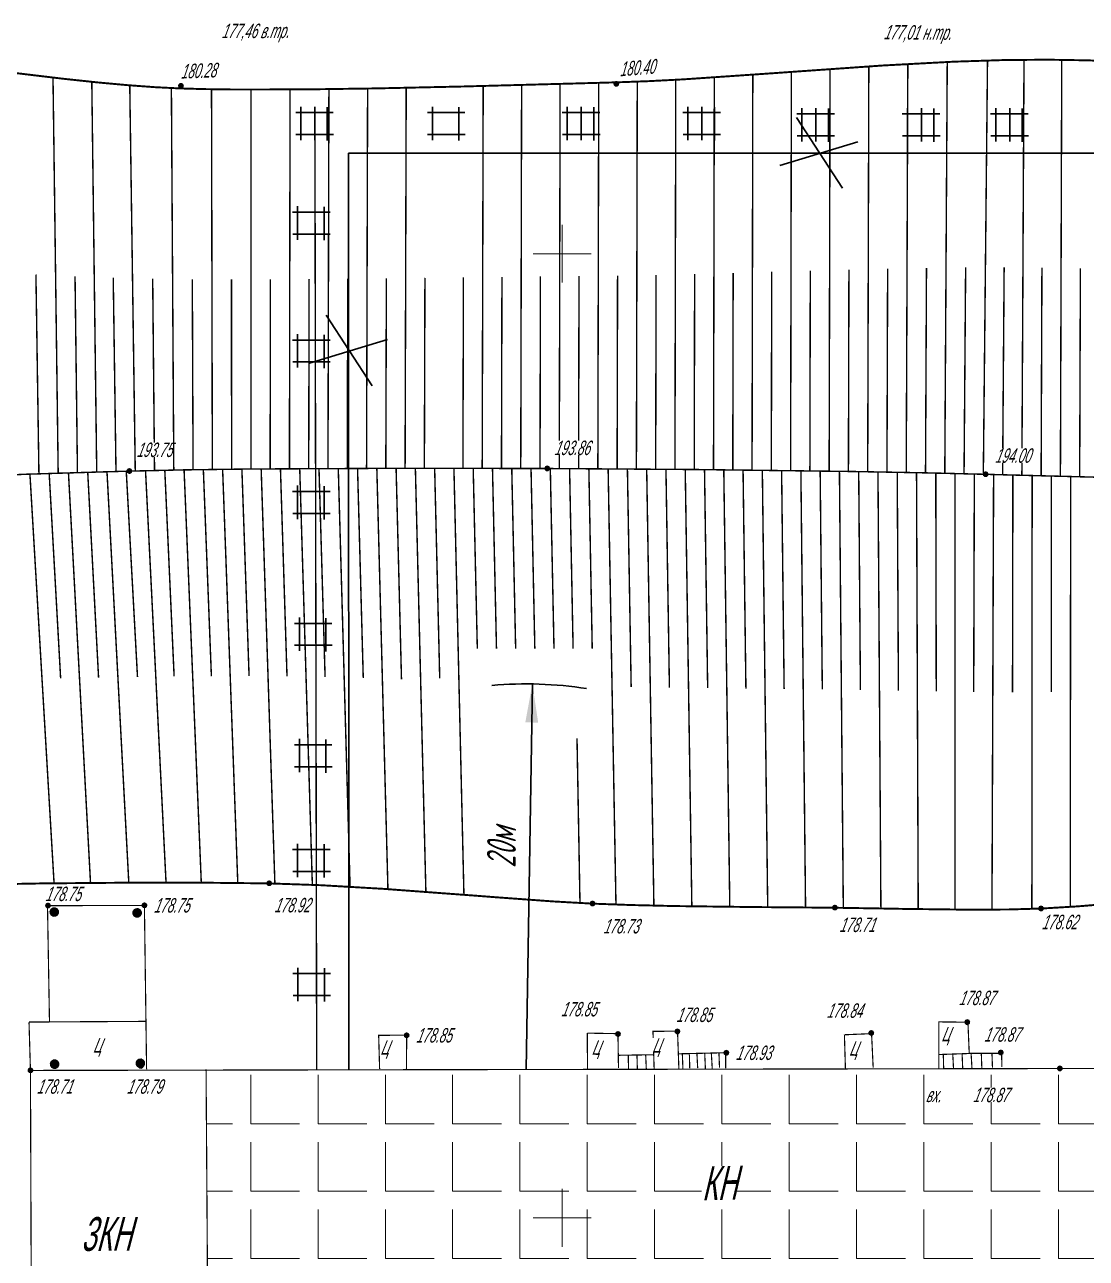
# Model space of a CAD drawing. Header units: millimetres. Extents: x 152217 to 562659, y 54507 to 219294.
# Drawn here: x 560015.8 to 560125.9, y 219033.3 to 219161.2 of the extents above; entities that cross this region are included whole.
import ezdxf

# ---------------------------------------------------------------- set-up
doc = ezdxf.new("R2010")
doc.units = ezdxf.units.MM
for name, pattern in [('Cплошная', [0]), ('Cплошная_0.50', [0]), ('Пунктирная 1_0.50', [0.5, 0, -0.5])]:
    doc.linetypes.add(name, pattern=pattern)
doc.layers.get('0').update_dxf_attribs({"lineweight": 18})
doc.layers.add('OSN', color=7, linetype='Continuous', lineweight=60)
for name, color, linetype in [('Контур здания', 7, 'Continuous'), ('Рельеф', 7, 'Continuous'), ('Сетка координатная', 7, 'Continuous'), ('Ситуация', 7, 'Continuous'), ('Столбы металлические', 7, 'Continuous')]:
    doc.layers.add(name, color=color, linetype=linetype)
doc.styles.get("Standard").update_dxf_attribs({"font": 'simplex.shx', "width": 0.6, "oblique": 15})

# ---------------------------------------------------------------- blocks, each defined once
blk = doc.blocks.new('22 - 107.1.1 столбы метал d-1.0')
blk.add_hatch(color=7).paths.add_polyline_path([(-0.00002, 0.5), (-0.25, 0.43302), (-0.43302, 0.25002), (-0.5, 0.00002), (-0.43302, -0.24998), (-0.25002, -0.433), (-0.00002, -0.5), (0.24998, -0.433), (0.433, -0.25), (0.5, 0), (0.433, 0.25), (0.25, 0.43302)])
at = {"color": 7, "linetype": 'Continuous', "lineweight": 0, "const_width": 0.02, "flags": 128}
blk.add_lwpolyline([(0, 0.5), (-0.25, 0.433013), (-0.433013, 0.25), (-0.5, 0), (-0.433013, -0.25), (-0.25, -0.433013), (0, -0.5), (0.25, -0.433013), (0.433013, -0.25), (0.5, 0), (0.433013, 0.25), (0.25, 0.433013), (0, 0.5)], close=True, dxfattribs=at)
blk = doc.blocks.new('118 - 330 отм высот')
blk.add_hatch(color=7).paths.add_polyline_path([(0.098, 0.12), (0.002, 0.155), (-0.095, 0.121), (-0.146, 0.032), (-0.129, -0.069), (-0.05, -0.135), (0.052, -0.136), (0.131, -0.07), (0.149, 0.031)])
at = {"color": 7, "linetype": 'Continuous', "lineweight": 0, "const_width": 0.01, "flags": 128}
blk.add_lwpolyline([(0.098, 0.12), (0.002, 0.155), (-0.095, 0.121), (-0.146, 0.032), (-0.129, -0.069), (-0.05, -0.135), (0.052, -0.136), (0.131, -0.07), (0.149, 0.031), (0.098, 0.12)], close=True, dxfattribs=at)
blk = doc.blocks.new('Крест')
at = {"color": 0, "linetype": 'Continuous', "lineweight": 0, "flags": 128}
for points in [[(0, -1), (0, 1)], [(-1, 0), (1, 0)]]:
    blk.add_lwpolyline(points, dxfattribs=at)

msp = doc.modelspace()

# ---------------------------------------------------------------- hatches: boundary and pattern name
at = {"lineweight": 20}
h = msp.add_hatch(dxfattribs=at)
h.set_pattern_fill('ANGLE', color=1)
h.set_pattern_definition([(0, (551971.541, 214737.457), (0, 6.985), [5.08, -1.905]), (90, (551971.541, 214737.457), (-6.985, 4e-16), [5.08, -1.905])])
h.paths.add_polyline_path([(560034.5906, 219052.7808), (560034.8455, 219015.2052), (560035.0437, 219015.1323), (560035.1457, 219014.9543), (560035.1016, 219014.7086), (560040.3404, 219014.6488), (560040.4786, 219014.8865), (560040.6716, 219014.9561), (560040.8642, 219014.8853), (560041, 219014.6483), (560104.7145, 219015.2698), (560104.8568, 219015.5144), (560105.0499, 219015.584), (560105.2425, 219015.5132), (560105.377, 219015.2784), (560110.4734, 219015.3615), (560110.6002, 219015.5796), (560110.7933, 219015.6491), (560110.9859, 219015.5783), (560111.1043, 219015.3718), (560139.1158, 219015.8284), (560139.2593, 219016.0752), (560139.452, 219016.1446), (560139.5689, 219028.0433), (560139.4706, 219028.0436), (560139.3138, 219028.176), (560139.2788, 219028.3782), (560139.382, 219028.5556), (560139.5653, 219028.6217), (560139.0705, 219052.6829), (560138.9639, 219052.6832), (560138.6437, 219052.9536), (560123.4606, 219052.9451), (560123.4355, 219052.8051), (560123.2778, 219052.6737), (560123.0726, 219052.6743), (560122.7531, 219052.9441)])
h.paths.add_polyline_path([(560108.7372, 219048.3422), (560112.818, 219048.2588), (560112.8829, 219051.4328), (560108.8021, 219051.5162)], flags=24)
h.paths.add_polyline_path([(560085.4836, 219040.0887), (560090.3692, 219040.2374), (560090.2726, 219043.4105), (560085.387, 219043.2618)], flags=24)
h.paths.add_polyline_path([(560129.7043, 219049.5273), (560140.5302, 219049.5273), (560140.5302, 219052.6134), (560129.7043, 219052.6134)], flags=9)
h.paths.add_polyline_path([(560100.0188, 219016.0968), (560110.7467, 219016.0968), (560110.7467, 219019.1829), (560100.0188, 219019.1829)], flags=24)
h.paths.add_polyline_path([(560025.8667, 219049.5273), (560036.5947, 219049.5273), (560036.5947, 219052.6134), (560025.8667, 219052.6134)], flags=9)
h.paths.add_polyline_path([(560130.4864, 219026.7405), (560141.3123, 219026.7405), (560141.3123, 219029.8266), (560130.4864, 219029.8266)], flags=9)
h.paths.add_polyline_path([(560113.662, 219048.6522), (560124.4879, 219048.6522), (560124.4879, 219051.7383), (560113.662, 219051.7383)], flags=24)
h.paths.add_polyline_path([(560110.1303, 219016.4959), (560120.9562, 219016.4959), (560120.9562, 219019.5821), (560110.1303, 219019.5821)], flags=24)
h.paths.add_polyline_path([(560040.08, 219014.8909), (560051.0038, 219014.8909), (560051.0038, 219017.977), (560040.08, 219017.977)], flags=24)
h.paths.add_polyline_path([(560025.8638, 219014.8145), (560036.7877, 219014.8145), (560036.7877, 219017.9006), (560025.8638, 219017.9006)], flags=9)

# ---------------------------------------------------------------- linework, layer by layer
at = {"layer": 'OSN', "color": 6, "linetype": 'Continuous', "lineweight": 30}
for p, q in [((560044.4102, 219149.2406), (560044.4102, 219152.7042)), ((560045.8644, 219149.2406), (560045.8644, 219152.7042)), ((560047.1626, 219152.6533), (560047.1626, 219149.1974)), ((560058.0782, 219149.2406), (560058.0782, 219152.7042)), ((560060.8307, 219152.6533), (560060.8307, 219149.1974)), ((560072.0641, 219149.2406), (560072.0641, 219152.7042)), ((560073.5183, 219149.2406), (560073.5183, 219152.7042)), ((560074.8165, 219152.6533), (560074.8165, 219149.1974)), ((560084.5765, 219149.2406), (560084.5765, 219152.7042)), ((560086.0307, 219149.2406), (560086.0307, 219152.7042)), ((560087.3289, 219152.6533), (560087.3289, 219149.1974)), ((560096.4072, 219149.107), (560096.4072, 219152.5707)), ((560097.8614, 219149.107), (560097.8614, 219152.5707)), ((560099.1597, 219152.5197), (560099.1597, 219149.0639)), ((560107.3525, 219149.107), (560107.3525, 219152.5707)), ((560108.8371, 219149.107), (560108.8371, 219152.5707)), ((560110.1049, 219152.5197), (560110.1049, 219149.0639)), ((560116.5182, 219149.107), (560116.5182, 219152.5707)), ((560117.9724, 219149.107), (560117.9724, 219152.5707)), ((560119.2706, 219152.5197), (560119.2706, 219149.0639)), ((560043.8877, 219152.0958), (560047.787, 219152.0958)), ((560057.5557, 219152.0958), (560061.4551, 219152.0958)), ((560071.5416, 219152.0958), (560075.4409, 219152.0958)), ((560084.054, 219152.0958), (560087.9533, 219152.0958)), ((560095.8621, 219151.5997), (560100.635, 219144.271)), ((560095.8847, 219151.9622), (560099.7841, 219151.9622)), ((560106.83, 219151.9622), (560110.7294, 219151.9622)), ((560115.9957, 219151.9622), (560119.895, 219151.9622)), ((560043.9132, 219149.8263), (560047.8125, 219149.8263)), ((560057.5812, 219149.8263), (560061.4805, 219149.8263)), ((560071.5671, 219149.8263), (560075.4664, 219149.8263)), ((560084.0795, 219149.8263), (560087.9788, 219149.8263)), ((560094.1377, 219146.6096), (560102.2194, 219149.0714)), ((560095.9102, 219149.6928), (560099.8096, 219149.6928)), ((560106.8555, 219149.6928), (560110.7548, 219149.6928)), ((560116.0212, 219149.6928), (560119.9205, 219149.6928)), ((560152.278, 219147.874), (560049.3702, 219147.874)), ((560049.3702, 219147.874), (560049.3894, 219052.8082)), ((560044.076, 219138.9144), (560044.076, 219142.3781)), ((560046.8285, 219142.3271), (560046.8285, 219138.8713)), ((560043.5535, 219141.7697), (560047.4529, 219141.7697)), ((560043.579, 219139.5002), (560047.4784, 219139.5002)), ((560047.0538, 219131.089), (560051.8267, 219123.7602)), ((560043.5535, 219128.5008), (560047.4529, 219128.5008)), ((560044.076, 219125.6455), (560044.076, 219129.1092)), ((560045.3294, 219126.0989), (560053.4111, 219128.5606)), ((560046.8285, 219129.0582), (560046.8285, 219125.6024)), ((560043.579, 219126.2313), (560047.4784, 219126.2313)), ((560044.076, 219109.9394), (560044.076, 219113.4031)), ((560046.8285, 219113.3522), (560046.8285, 219109.8963)), ((560043.5535, 219112.7947), (560047.4529, 219112.7947)), ((560043.579, 219110.5252), (560047.4784, 219110.5252)), ((560043.7562, 219099.1093), (560047.6556, 219099.1093)), ((560044.2787, 219096.2541), (560044.2787, 219099.7177)), ((560047.0312, 219099.6668), (560047.0312, 219096.2109)), ((560043.7817, 219096.8398), (560047.6811, 219096.8398)), ((560043.7562, 219086.5235), (560047.6556, 219086.5235)), ((560044.2787, 219083.6682), (560044.2787, 219087.1319)), ((560047.0312, 219087.0809), (560047.0312, 219083.6251)), ((560043.7817, 219084.254), (560047.6811, 219084.254)), ((560044.0896, 219072.7904), (560044.0896, 219076.2541)), ((560046.8421, 219076.2031), (560046.8421, 219072.7473)), ((560043.5672, 219075.6457), (560047.4665, 219075.6457)), ((560043.5927, 219073.3762), (560047.492, 219073.3762)), ((560044.1095, 219059.9309), (560044.1095, 219063.3946)), ((560046.862, 219063.3437), (560046.862, 219059.8878)), ((560043.5871, 219062.7862), (560047.4864, 219062.7862)), ((560043.6126, 219060.5167), (560047.5119, 219060.5167))]:
    msp.add_line(p, q, dxfattribs=at)
at = {"layer": 'OSN', "color": 1, "linetype": 'Continuous', "lineweight": 30}
msp.add_line((560067.7917, 219052.8424), (560068.4465, 219092.837), dxfattribs=at)
at = {"layer": 'OSN', "color": 6, "linetype": 'Continuous', "lineweight": 30, "flags": 128}
msp.add_lwpolyline([(560046.0668, 219052.8021, 0.15, 0.15, 0), (560045.8853, 219150.7918, 0, 0, 0), (560157.2476, 219150.7918, 0, 0, 0)], format="xyseb", dxfattribs=at)
at = {"layer": 'OSN', "color": 1, "linetype": 'Continuous', "lineweight": 30}
msp.add_arc((560067.7917, 219052.8424), 40, 80.963504, 95.097653, dxfattribs=at)
msp.add_solid([(560069.0476, 219088.8266), (560067.7144, 219088.8485), (560068.4465, 219092.837)], dxfattribs=at)
at = {"layer": 'Контур здания', "color": 7, "linetype": 'Cплошная_0.50', "lineweight": 0, "const_width": 0.12, "flags": 128}
for points in [[(560018.1359, 219069.914), (560018.343, 219057.836)], [(560018.188, 219069.8366), (560028.1927, 219069.8609)], [(560028.1927, 219069.8609), (560028.4195, 219052.8667)], [(560016.2035, 219057.767), (560028.2815, 219057.836)], [(560016.3687, 219052.7471), (560016.2198, 219057.7448)], [(560113.5668, 219057.7499), (560110.5665, 219057.7837)], [(560110.6165, 219057.8153), (560110.6282, 219052.9538)], [(560113.6364, 219057.7988), (560113.7731, 219054.5134), (560117.1354, 219054.5223), (560117.1589, 219053.109)], [(560074.1507, 219056.6162), (560074.1624, 219052.8771)], [(560077.3161, 219056.5614), (560074.156, 219056.6161)], [(560077.3271, 219056.5135), (560077.3813, 219053.0139)], [(560083.4769, 219056.8273), (560080.9602, 219056.7967), (560081.0825, 219052.8527)], [(560083.5085, 219056.8197), (560083.6461, 219052.9389)], [(560100.8215, 219056.4639), (560100.9281, 219052.9418)], [(560103.6154, 219056.564), (560100.8374, 219056.4463)], [(560103.6361, 219056.6498), (560103.808, 219053.0213)], [(560055.3762, 219052.8195), (560055.4089, 219056.4157), (560052.4993, 219056.383), (560052.5974, 219052.8849)], [(560081.0135, 219054.3749), (560077.3529, 219054.3182)], [(560078.3976, 219054.3491), (560078.4205, 219052.9239)], [(560079.3005, 219054.347), (560079.3389, 219052.8967)], [(560080.2034, 219054.345), (560080.267, 219052.9101)], [(560088.5062, 219052.9747), (560088.4917, 219054.5842), (560083.5455, 219054.4687)], [(560084.0062, 219054.5061), (560084.0665, 219052.8784)], [(560084.7374, 219054.4163), (560084.7758, 219052.9659)], [(560085.5232, 219054.464), (560085.5974, 219052.9835)], [(560086.3293, 219054.5067), (560086.3994, 219052.9197)], [(560087.1095, 219052.921), (560087.0134, 219054.5788)], [(560087.8049, 219054.5606), (560087.8644, 219053.0191)], [(560113.7939, 219054.5043), (560110.6577, 219054.3984)], [(560111.0847, 219054.4238), (560111.1193, 219052.9699)], [(560112.0639, 219054.4628), (560112.1421, 219052.9618)], [(560113.0348, 219054.4673), (560113.0957, 219052.9704)], [(560113.9663, 219054.5361), (560114.0583, 219052.9402)], [(560115.0278, 219054.537), (560115.0811, 219052.9322)], [(560116.1323, 219054.5642), (560116.1849, 219053.0328)], [(560034.8476, 219014.8921), (560034.5902, 219052.8463)]]:
    msp.add_lwpolyline(points, dxfattribs=at)
msp.add_lwpolyline([(560016.5047, 219014.9209), (560040.6682, 219014.6451), (560105.0464, 219015.2731), (560139.4489, 219015.8338), (560139.5716, 219028.3142), (560139.0649, 219052.9538), (560123.1736, 219052.9449), (560016.3687, 219052.7471), (560016.5047, 219014.9209)], close=True, dxfattribs=at)
at = {"layer": 'Рельеф', "color": 7, "linetype": 'Пунктирная 1_0.50', "lineweight": 0, "const_width": 0.2, "flags": 128}
for points in [[(560231.195, 219021.117), (560234.6422, 219034.9911), (560237.8043, 219047.7722), (560239.5274, 219054.8736), (560239.8718, 219056.4687), (560240.2024, 219058.2079), (560240.7532, 219061.5681), (560241.0304, 219063.4091), (560241.2596, 219064.9354), (560241.9883, 219068.915), (560242.5745, 219072.0165), (560243.6576, 219078.0639), (560244.4544, 219083.1162), (560244.8634, 219086.1993), (560245.1464, 219088.8913), (560245.3038, 219091.1957), (560245.3356, 219093.1125), (560245.189, 219097.4458), (560245.0659, 219099.3731), (560244.9069, 219101.1879), (560244.6446, 219103.4036), (560244.3171, 219105.4753), (560243.9228, 219107.4148), (560243.4602, 219109.2278), (560242.8266, 219111.2069), (560242.0954, 219113.0208), (560241.6929, 219113.8668), (560241.2657, 219114.6726), (560240.8135, 219115.4382), (560240.3364, 219116.1639), (560239.8241, 219116.8615), (560239.2526, 219117.5627), (560238.6215, 219118.2682), (560237.93, 219118.9787), (560236.363, 219120.418), (560234.5404, 219121.8908), (560232.8979, 219123.0947), (560231.0656, 219124.3415), (560229.0194, 219125.6477), (560226.6898, 219127.0579), (560221.5203, 219130.0321), (560218.5437, 219131.7291), (560216.1825, 219133.0988), (560208.9748, 219137.2331), (560205.7206, 219139.0254), (560202.6677, 219140.6459), (560199.765, 219142.1215), (560196.9967, 219143.4601), (560193.606, 219144.9933), (560190.41, 219146.3122), (560187.4024, 219147.4194), (560184.5805, 219148.3158), (560181.3759, 219149.1888), (560177.6706, 219150.0964), (560173.538, 219151.0205), (560169.0662, 219151.9414), (560164.2891, 219152.8507), (560159.3649, 219153.717), (560154.3946, 219154.5225), (560149.4669, 219155.2529), (560144.2606, 219155.9466), (560139.2816, 219156.5269), (560134.5991, 219156.9857), (560130.263, 219157.318), (560126.2059, 219157.5115), (560121.868, 219157.5852), (560117.2099, 219157.54), (560112.1447, 219157.3753), (560104.7793, 219156.9793), (560094.8238, 219156.281), (560093.9503, 219156.2166), (560084.2102, 219155.549), (560080.5871, 219155.3588), (560077.3826, 219155.2407), (560073.5182, 219155.1333), (560061.2053, 219154.8024), (560052.3502, 219154.6073), (560045.0243, 219154.5019), (560037.5805, 219154.4886), (560034.4907, 219154.5307), (560031.806, 219154.6056), (560029.2781, 219154.733), (560026.4403, 219154.9413), (560023.2806, 219155.2311), (560019.7653, 219155.6057), (560014.6814, 219156.2148), (560008.0346, 219157.08), (560007.7487, 219157.1179), (560002.4471, 219157.8027), (559999.6703, 219158.0938), (559999.248, 219158.1253), (559994.8326, 219158.4218), (559992.2604, 219158.5149), (559989.982, 219158.508), (559987.4927, 219158.368), (559986.3243, 219158.243), (559985.1986, 219158.0804), (559982.0381, 219157.6512), (559978.4255, 219157.1756), (559975.9021, 219156.7854), (559973.631, 219156.3685), (559971.5431, 219155.9121), (559969.6238, 219155.4128), (559968.4164, 219155.0495), (559967.2797, 219154.665), (559966.2124, 219154.2587), (559965.214, 219153.8304), (559964.2837, 219153.3798), (559963.4215, 219152.9069), (559962.6272, 219152.4115), (559961.9007, 219151.8936), (559961.1088, 219151.2553), (559960.1718, 219150.4398), (559957.8851, 219148.2968), (559955.0988, 219145.5189), (559951.911, 219142.204), (559948.6936, 219138.7507)], [(560003.5674, 219038.3012), (560004.0484, 219035.2061), (560004.5622, 219032.2807), (560005.1088, 219029.5251), (560005.6881, 219026.9401), (560006.4618, 219023.9361), (560007.2861, 219021.2048), (560008.1605, 219018.7479), (560009.0847, 219016.5669), (560009.5652, 219015.5803), (560010.0579, 219014.663), (560010.5628, 219013.8153), (560011.0797, 219013.0371), (560011.6088, 219012.3286), (560012.1498, 219011.6899), (560012.7027, 219011.1209), (560013.2676, 219010.6219), (560013.8669, 219010.1642), (560014.5003, 219009.7378), (560015.1684, 219009.3426), (560015.8713, 219008.9782), (560016.6094, 219008.6447), (560017.3834, 219008.3415), (560019.041, 219007.8259), (560020.8466, 219007.4301), (560022.8104, 219007.1516), (560024.9419, 219006.989), (560027.2569, 219006.941), (560028.9403, 219006.9735), (560030.7285, 219007.0585), (560032.6348, 219007.1968), (560034.6829, 219007.39), (560039.1953, 219007.9341), (560045.4865, 219008.8381), (560045.6692, 219008.8652), (560051.9823, 219009.7694), (560056.5475, 219010.3128), (560058.617, 219010.5026), (560060.543, 219010.6356), (560062.3491, 219010.7135), (560064.0487, 219010.7368), (560082.7238, 219010.6281), (560095.701, 219010.5169), (560101.3988, 219010.4668), (560114.6816, 219010.3784), (560125.2588, 219010.4413), (560135.836, 219010.571), (560141.049, 219010.6488), (560141.8379, 219010.5647), (560141.9488, 219010.5477), (560142.4874, 219010.4814), (560142.8468, 219010.4834), (560143.0287, 219010.5242), (560143.1586, 219010.5985), (560143.2384, 219010.7074), (560143.269, 219010.852), (560143.2091, 219025.066), (560143.2066, 219025.5729), (560143.0897, 219051.0998), (560143.0601, 219061.9877), (560143.0801, 219066.1923), (560143.1701, 219066.654), (560143.3972, 219067.1735), (560143.7633, 219067.7558), (560144.2801, 219068.4197), (560145.3329, 219069.588), (560146.1278, 219070.4666), (560146.4459, 219070.8935), (560146.5762, 219071.1927), (560146.5747, 219071.3028), (560146.5286, 219071.3876), (560146.3001, 219071.4844), (560145.7308, 219071.5), (560144.646, 219071.4498), (560140.7394, 219071.1408), (560136.0751, 219070.7173), (560130.5651, 219070.2175), (560125.0321, 219069.7647), (560121.2194, 219069.5368), (560117.8337, 219069.4417), (560114.0956, 219069.4151), (560106.9642, 219069.5025), (560105.6294, 219069.5278), (560099.8331, 219069.6228), (560094.6925, 219069.6667), (560092.0059, 219069.6874), (560083.3424, 219069.7941), (560078.741, 219069.9019), (560074.6847, 219070.0466), (560070.6069, 219070.2759), (560064.753, 219070.7021), (560062.4613, 219070.8795), (560052.9491, 219071.5841), (560046.5214, 219071.9588), (560041.1378, 219072.1458), (560034.5313, 219072.2187), (560026.3013, 219072.2199), (560017.5371, 219072.1445), (560009.985, 219072.0025), (560006.498, 219071.8952), (560003.793, 219071.7729), (560001.9193, 219071.6379), (560000.8987, 219071.4919), (560000.6239, 219071.3939), (560000.3844, 219071.2499), (560000.1799, 219071.0598), (560000.0103, 219070.8233), (559999.8755, 219070.5403), (559999.7751, 219070.2103), (559999.6768, 219069.4065), (559999.6927, 219068.6677), (559999.7864, 219067.8064), (559999.9587, 219066.8102), (560000.2187, 219065.6274), (560000.6236, 219064.008), (560001.1323, 219061.8963), (560001.2849, 219060.6421), (560001.5389, 219057.5709), (560001.917, 219052.9477), (560002.2736, 219049.0731), (560002.8767, 219043.5157), (560003.5531, 219038.3988)]]:
    msp.add_lwpolyline(points, dxfattribs=at)
at = {"layer": 'Рельеф', "color": 7, "linetype": 'Cплошная', "lineweight": 0, "const_width": 0.15, "flags": 128}
for points in [[(560119.2345, 219114.4755), (560119.4567, 219157.5762)], [(560123.2333, 219114.3764), (560123.3729, 219157.5735)], [(560095.2398, 219114.9635), (560095.3206, 219156.3176)], [(560099.2394, 219114.9076), (560099.3311, 219156.6098)], [(560103.2389, 219114.8441), (560103.3554, 219156.8873)], [(560107.2382, 219114.7714), (560107.403, 219157.1373)], [(560111.2373, 219114.6864), (560111.4926, 219157.3468)], [(560115.236, 219114.5837), (560115.67, 219157.5013)], [(560019.2463, 219114.6941), (560018.709, 219155.7266)], [(560023.2446, 219114.8098), (560022.7337, 219155.2862)], [(560071.2408, 219115.1743), (560071.324, 219155.0721)], [(560075.2407, 219115.1537), (560075.3305, 219155.1838)], [(560079.2406, 219115.1269), (560079.3297, 219155.3058)], [(560083.2405, 219115.0944), (560083.3256, 219155.4981)], [(560087.2403, 219115.0564), (560087.321, 219155.7451)], [(560091.2401, 219115.0129), (560091.3185, 219156.0243)], [(560027.2429, 219114.9263), (560026.6732, 219154.9221)], [(560031.2418, 219115.0193), (560030.9914, 219154.6394)], [(560035.2413, 219115.0834), (560035.1553, 219154.5183)], [(560039.241, 219115.1288), (560039.2491, 219154.4798)], [(560043.2409, 219115.1608), (560043.3043, 219154.4882)], [(560047.2408, 219115.1825), (560047.3356, 219154.5277)], [(560051.2408, 219115.1959), (560051.3511, 219154.5893)], [(560055.2408, 219115.2024), (560055.3556, 219154.6672)], [(560063.2408, 219115.1981), (560063.343, 219154.8565)], [(560067.2408, 219115.1885), (560067.3299, 219154.9622)], [(560101.2391, 219114.8769), (560101.2901, 219135.814)], [(560105.2386, 219114.809), (560105.307, 219135.9128)], [(560109.2378, 219114.7307), (560109.3392, 219135.9893)], [(560113.2367, 219114.6378), (560113.4009, 219136.0349)], [(560117.2352, 219114.5275), (560117.3961, 219136.0374)], [(560121.2339, 219114.4257), (560121.3154, 219136.0059)], [(560125.2326, 219114.3258), (560125.3075, 219135.9305)], [(560017.2473, 219114.6311), (560016.9376, 219135.3026)], [(560021.2454, 219114.7529), (560020.995, 219135.1248)], [(560025.2438, 219114.867), (560024.9583, 219134.982)], [(560029.2422, 219114.9775), (560029.0518, 219134.8686)], [(560033.2415, 219115.0542), (560033.1634, 219134.8093)], [(560037.2411, 219115.108), (560037.2248, 219134.7999)], [(560041.241, 219115.1462), (560041.2607, 219134.8128)], [(560045.2409, 219115.1728), (560045.2816, 219134.8388)], [(560049.2408, 219115.1902), (560049.2929, 219134.8731)], [(560053.2408, 219115.2), (560053.2976, 219134.9132)], [(560057.2408, 219115.2034), (560057.2977, 219134.9571)], [(560061.2408, 219115.2012), (560061.2945, 219135.0035)], [(560065.2408, 219115.1939), (560065.2888, 219135.0513)], [(560069.2408, 219115.1821), (560069.2816, 219135.0993)], [(560073.2407, 219115.1648), (560073.2846, 219135.1464)], [(560077.2407, 219115.141), (560077.2857, 219135.1901)], [(560081.2406, 219115.1113), (560081.2842, 219135.2524)], [(560085.2404, 219115.0761), (560085.2818, 219135.3462)], [(560089.2402, 219115.0354), (560089.2798, 219135.4587)], [(560093.2399, 219114.989), (560093.2793, 219135.5796)], [(560097.2396, 219114.9364), (560097.282, 219135.7005)], [(560016.3145, 219114.5997), (560018.8196, 219072.1606)], [(560018.3134, 219114.6654), (560019.5002, 219093.4231)], [(560020.3125, 219114.7258), (560022.6006, 219072.1977)], [(560022.3117, 219114.7833), (560023.4365, 219093.4972)], [(560024.3109, 219114.8401), (560026.5724, 219072.221)], [(560026.31, 219114.8985), (560027.4754, 219093.5628)], [(560028.3092, 219114.9549), (560030.4365, 219072.2286)], [(560030.3087, 219115.0008), (560031.2755, 219093.6138)], [(560032.3083, 219115.0387), (560034.0944, 219072.2208)], [(560034.3081, 219115.0704), (560035.1424, 219093.6402)], [(560036.3079, 219115.097), (560037.8803, 219072.1933)], [(560038.3078, 219115.1195), (560039.0535, 219093.6442)], [(560040.3077, 219115.1385), (560041.7299, 219072.133)], [(560042.3076, 219115.1543), (560042.9888, 219093.6154)], [(560044.3076, 219115.1675), (560045.6177, 219072.0001)], [(560046.3075, 219115.1782), (560046.9395, 219093.5425)], [(560048.3075, 219115.1868), (560049.53, 219071.799)], [(560050.3075, 219115.1935), (560050.9, 219093.4364)], [(560052.3075, 219115.1983), (560053.4584, 219071.5496)], [(560054.3075, 219115.2015), (560054.8672, 219093.3066)], [(560056.3075, 219115.2031), (560057.3982, 219071.2545)], [(560058.3075, 219115.2033), (560058.8332, 219093.4027)], [(560060.3075, 219115.2021), (560061.345, 219070.9622)], [(560062.3075, 219115.1997), (560062.7341, 219096.5063)], [(560064.3075, 219115.196), (560064.7227, 219096.5063)], [(560066.3075, 219115.1912), (560066.7118, 219096.5063)], [(560068.3075, 219115.1852), (560068.7011, 219096.5063)], [(560070.3075, 219115.1781), (560070.6894, 219096.5063)], [(560072.3074, 219115.1695), (560072.6724, 219096.5063)], [(560074.3074, 219115.1591), (560074.6568, 219096.5063)], [(560076.3074, 219115.1471), (560077.119, 219069.9531)], [(560078.3073, 219115.1337), (560078.697, 219092.5128)], [(560080.3073, 219115.1188), (560081.055, 219069.8415)], [(560082.3072, 219115.1025), (560082.6655, 219092.4513)], [(560084.3071, 219115.0848), (560084.9929, 219069.7661)], [(560086.307, 219115.0658), (560086.6344, 219092.4021)], [(560088.3069, 219115.0454), (560088.93, 219069.7156)], [(560090.3068, 219115.0236), (560090.6021, 219092.3602)], [(560092.3067, 219115.0003), (560092.8638, 219069.6806)], [(560094.3065, 219114.9756), (560094.5675, 219092.3206)], [(560096.3064, 219114.9492), (560096.7912, 219069.6507)], [(560098.3062, 219114.9212), (560098.5288, 219092.2775)], [(560100.3059, 219114.8914), (560100.7083, 219069.6122)], [(560102.3057, 219114.8596), (560102.4834, 219092.221)], [(560104.3054, 219114.8257), (560104.6085, 219069.5472)], [(560106.3051, 219114.7893), (560106.427, 219092.1498)], [(560108.3047, 219114.7501), (560108.4799, 219069.4752)], [(560110.3042, 219114.7076), (560110.3512, 219092.0765)], [(560112.3037, 219114.6611), (560112.2983, 219069.4243)], [(560114.303, 219114.6097), (560114.2372, 219092.0123)], [(560116.3022, 219114.5531), (560116.1333, 219069.4208)], [(560118.3015, 219114.4994), (560118.2639, 219091.9741)], [(560120.3009, 219114.4488), (560120.273, 219069.5023)], [(560122.3003, 219114.3995), (560122.2903, 219091.9933)], [(560124.2996, 219114.3496), (560124.2519, 219069.7094)], [(560073.0785, 219087.1868), (560073.3851, 219070.113)]]:
    msp.add_lwpolyline(points, dxfattribs=at)
at = {"layer": 'Рельеф', "color": 7, "linetype": 'Cплошная_0.50', "lineweight": 0, "const_width": 0.15, "flags": 128}
for points in [[(559965.6628, 219034.6393), (559965.6692, 219034.5502), (559965.695, 219034.1948), (559966.3529, 219025.4255), (559966.7735, 219020.5004), (559967.188, 219016.3127), (559967.7023, 219012.0241), (559968.2372, 219008.5405), (559968.9177, 219004.8464), (559969.5509, 219001.7658), (559970.3976, 218998.2206), (559970.8408, 218996.6027), (559971.3012, 218995.0731), (559971.8641, 218993.3876), (559972.4557, 218991.8058), (559973.0783, 218990.3221), (559973.7333, 218988.933), (559974.4665, 218987.5486), (559975.3107, 218986.1045), (559976.2587, 218984.6131), (559977.2998, 218983.091), (559978.3199, 218981.692), (559979.3929, 218980.3022), (559980.5032, 218978.9421), (559981.6312, 218977.6356), (559982.7153, 218976.4501), (559983.7751, 218975.3604), (559984.7896, 218974.3878), (559985.7388, 218973.5518), (559986.6672, 218972.8164), (559987.659, 218972.1113), (559988.7094, 218971.4401), (559989.8128, 218970.8064), (559990.9226, 218970.2335), (559992.0694, 218969.7022), (559993.2462, 218969.2158), (559994.4456, 218968.7774), (559995.6458, 218968.394), (559996.8524, 218968.063), (559998.0573, 218967.7863), (559999.2526, 218967.5661), (560000.4922, 218967.4136), (560002.0676, 218967.3021), (560003.9859, 218967.2312), (560006.265, 218967.2), (560010.2176, 218967.2236), (560015.434, 218967.3318), (560017.1388, 218967.3753), (560023.2545, 218967.4998), (560029.2321, 218967.5835), (560032.1563, 218967.6458), (560035.2093, 218967.7106), (560041.187, 218967.7924), (560051.3355, 218967.782), (560053.7985, 218967.7752), (560065.8245, 218967.7477), (560078.6532, 218967.7722), (560081.4007, 218967.794), (560088.6535, 218967.8569), (560098.6531, 218968.014), (560103.8369, 218968.1571), (560108.6452, 218968.3436), (560120.2037, 218968.9103), (560126.8397, 218969.2962), (560132.4347, 218969.68), (560137.8444, 218970.1461), (560139.9412, 218970.3764), (560141.6296, 218970.6047), (560144.8745, 218971.1807), (560148.1357, 218971.916), (560151.3851, 218972.8067), (560154.5317, 218973.8302), (560156.09, 218974.4019), (560157.6007, 218975.0016), (560159.0579, 218975.6271), (560160.4564, 218976.2762), (560161.8659, 218976.9817), (560163.3, 218977.7487), (560164.7402, 218978.5675), (560166.1681, 218979.4276), (560167.6102, 218980.3472), (560169.0031, 218981.2884), (560170.3309, 218982.2404), (560171.5804, 218983.1937), (560172.8188, 218984.2062), (560173.9429, 218985.201), (560174.9436, 218986.1698), (560175.8142, 218987.1064), (560176.5817, 218988.0469), (560177.315, 218989.0756), (560178.0164, 218990.1955), (560178.689, 218991.4116), (560179.2355, 218992.5147), (560179.7677, 218993.6976), (560180.2896, 218994.9691), (560180.8087, 218996.3473), (560181.5715, 218998.5731), (560182.4709, 219001.434), (560183.2645, 219004.2708), (560184.1214, 219007.7927), (560184.9736, 219011.7113), (560185.7733, 219015.7995), (560186.5024, 219020), (560187.0746, 219023.8573), (560187.5677, 219028.1241), (560188.1346, 219034.1006), (560189.1743, 219046.8657), (560189.6285, 219052.8446), (560190.0099, 219057.8574), (560190.2926, 219061.1653), (560190.7554, 219066.0004), (560190.8922, 219067.4018), (560191.4064, 219072.9432), (560191.7083, 219076.9513), (560191.8231, 219079.2034), (560191.8646, 219081.0955), (560191.8334, 219082.6567), (560191.7291, 219083.8998), (560191.5348, 219085.0606), (560191.2494, 219086.2493), (560190.874, 219087.4612), (560190.4105, 219088.6902), (560189.9064, 219089.8346), (560189.3323, 219090.9814), (560188.6915, 219092.1236), (560187.9889, 219093.2527), (560187.2768, 219094.2943), (560186.521, 219095.3075), (560185.7282, 219096.2833), (560184.9065, 219097.2119), (560184.0874, 219098.0446), (560183.1769, 219098.8694), (560182.1751, 219099.6862), (560181.0822, 219100.4948), (560180.0423, 219101.2014), (560178.9314, 219101.9017), (560177.7495, 219102.5958), (560176.4962, 219103.2837), (560174.1985, 219104.441), (560171.6832, 219105.5863), (560168.6536, 219106.8488), (560165.3891, 219108.1145), (560161.1747, 219109.6163), (560157.183, 219110.8881), (560154.8886, 219111.5401), (560152.7269, 219112.0901), (560150.7068, 219112.536), (560148.834, 219112.8765), (560146.8864, 219113.1496), (560144.6375, 219113.3938), (560142.0753, 219113.6106), (560139.1768, 219113.8018), (560133.9145, 219114.0541), (560127.3255, 219114.2699), (560121.7269, 219114.4136), (560115.469, 219114.5769), (560109.4173, 219114.7269), (560101.942, 219114.8656), (560085.7271, 219115.0714), (560069.9853, 219115.1794), (560054.5729, 219115.2018), (560039.1602, 219115.128), (560032.1411, 219115.0358), (560026.6287, 219114.9082), (560022.9545, 219114.8015), (560015.9536, 219114.5871), (560010.1112, 219114.3378), (560005.2869, 219114.0322), (560002.6503, 219113.8041), (560000.2792, 219113.5452), (559998.1572, 219113.2535), (559996.2753, 219112.928), (559995.3759, 219112.7537), (559991.308, 219111.9446), (559988.3, 219111.2714), (559986.0675, 219110.696), (559984.0464, 219110.0956), (559982.1973, 219109.4584), (559980.5034, 219108.7786), (559978.6257, 219107.8821), (559977.7631, 219107.4052), (559976.9498, 219106.9086), (559976.1849, 219106.3913), (559975.4677, 219105.8532), (559974.7978, 219105.2939), (559974.1747, 219104.7128), (559972.9205, 219103.3589), (559971.6672, 219101.7752), (559970.4309, 219099.9821), (559969.2301, 219098.0064), (559968.1162, 219095.9426), (559967.0717, 219093.7694), (559966.1137, 219091.5223), (559965.2579, 219089.238), (559964.4953, 219086.8767), (559963.8683, 219084.5515), (559963.3862, 219082.2968), (559963.055, 219080.1407), (559962.9528, 219079.0744), (559962.8823, 219077.823), (559962.8364, 219074.7633), (559962.9173, 219070.9576), (559963.1251, 219066.3919), (559963.6522, 219058.3952), (559964.4781, 219048.3013), (559964.9699, 219042.746), (559965.6602, 219034.674)], [(560187.0598, 219023.7467), (560187.0746, 219023.8573), (560187.5677, 219028.1241), (560188.1346, 219034.1006), (560189.1743, 219046.8657), (560189.6285, 219052.8446), (560190.0099, 219057.8574), (560190.2926, 219061.1653), (560190.7554, 219066.0004), (560190.8922, 219067.4018), (560191.4064, 219072.9432), (560191.7083, 219076.9513), (560191.8231, 219079.2034), (560191.8646, 219081.0955), (560191.8334, 219082.6567), (560191.7291, 219083.8998), (560191.5348, 219085.0606), (560191.2494, 219086.2493), (560190.874, 219087.4612), (560190.4105, 219088.6902), (560189.9064, 219089.8346), (560189.3323, 219090.9814), (560188.6915, 219092.1236), (560187.9889, 219093.2527), (560187.2768, 219094.2943), (560186.521, 219095.3075), (560185.7282, 219096.2833), (560184.9065, 219097.2119), (560184.0874, 219098.0446), (560183.1769, 219098.8694), (560182.1751, 219099.6862), (560181.0822, 219100.4948), (560180.0423, 219101.2014), (560178.9314, 219101.9017), (560177.7495, 219102.5958), (560176.4962, 219103.2837), (560174.1985, 219104.441), (560171.6832, 219105.5863), (560168.6536, 219106.8488), (560165.3891, 219108.1145), (560161.1747, 219109.6163), (560157.183, 219110.8881), (560154.8886, 219111.5401), (560152.7269, 219112.0901), (560150.7068, 219112.536), (560148.834, 219112.8765), (560146.8864, 219113.1496), (560144.6375, 219113.3938), (560142.0753, 219113.6106), (560139.1768, 219113.8018), (560133.9145, 219114.0541), (560127.3255, 219114.2699), (560121.7269, 219114.4136), (560115.469, 219114.5769), (560109.4173, 219114.7269), (560101.942, 219114.8656), (560085.7271, 219115.0714), (560069.9853, 219115.1794), (560054.5729, 219115.2018), (560039.1602, 219115.128), (560032.1411, 219115.0358), (560026.6287, 219114.9082), (560022.9545, 219114.8015), (560015.9536, 219114.5871), (560010.1112, 219114.3378), (560005.2869, 219114.0322), (560002.6503, 219113.8041), (560000.2792, 219113.5452), (559998.1572, 219113.2535), (559996.2753, 219112.928), (559995.3759, 219112.7537), (559991.308, 219111.9446), (559988.3, 219111.2714), (559986.0675, 219110.696), (559984.0464, 219110.0956), (559982.1973, 219109.4584), (559980.5034, 219108.7786), (559978.6257, 219107.8821), (559977.7631, 219107.4052), (559976.9498, 219106.9086), (559976.1849, 219106.3913), (559975.4677, 219105.8532), (559974.7978, 219105.2939), (559974.1747, 219104.7128), (559973.7411, 219104.2709)]]:
    msp.add_lwpolyline(points, dxfattribs=at)

# ---------------------------------------------------------------- block references
at = {"layer": 'Рельеф', "color": 7, "xscale": 2, "yscale": 2, "zscale": 2}
for p in [(560069.9853, 219115.1794, 387.718), (560026.6287, 219114.9082, 387.502), (560115.469, 219114.5769, 387.996), (560041.1378, 219072.1458, 357.8338), (560028.1927, 219069.8609, 357.5048), (560074.6847, 219070.0466, 357.4522), (560099.8331, 219069.6228, 357.4261), (560113.5668, 219057.7499, 357.7496), (560055.3959, 219056.3785, 357.7066), (560077.3271, 219056.5135, 357.7089), (560083.4938, 219056.7815, 357.7001), (560103.6073, 219056.6216, 357.6891), (560088.5702, 219054.5692, 357.8566), (560117.0464, 219054.5948, 357.738), (560027.8104, 219053.1949, 357.579), (560123.1736, 219052.9449, 357.7476)]:
    msp.add_blockref('118 - 330 отм высот', p, dxfattribs=at)
at = {"layer": 'Сетка координатная', "color": 136, "true_color": 0x008080, "xscale": 3, "yscale": 3, "zscale": 2}
for p in [(560071.541, 219137.4572), (560071.541, 219137.4572), (560071.541, 219037.4572)]:
    msp.add_blockref('Крест', p, dxfattribs=at)
at = {"layer": 'Столбы металлические', "color": 7, "zscale": 2, "rotation": 346.4797719999943}
for p in [(560018.8379, 219069.1741), (560027.4355, 219069.0859), (560018.8746, 219053.396), (560027.7717, 219053.4912)]:
    msp.add_blockref('22 - 107.1.1 столбы метал d-1.0', p, dxfattribs=at)

# ---------------------------------------------------------------- texts
at = {"layer": 'OSN', "color": 1, "linetype": 'Continuous', "lineweight": 30, "oblique": 15, "width": 0.6}
msp.add_text('20м', height=3, rotation=89.061975, dxfattribs=at).set_placement((560066.7035, 219073.7466))
at = {"layer": 'Ситуация', "color": 7, "char_height": 1.5, "attachment_point": 1}
for s, insert, rotation in [('{\\fD431|c1|b0|i1;\\l\\C0;177,46\\fBm431|c1|b0|i1; в.тр.}', (560036.219, 219161.3186), 0.068199), ('{\\fD431|c1|b0|i1;\\l\\C0;177,01\\fBm431|c1|b0|i1; н.тр.}', (560104.9258, 219161.1922), 359.569665)]:
    msp.add_mtext(s, dxfattribs=dict(at, insert=insert, rotation=rotation))

# ---------------------------------------------------------------- next in the draw order: texts
at = {"layer": 'Рельеф', "color": 7, "bg_fill": 3, "box_fill_scale": 1, "bg_fill_color": 256, "bg_fill_transparency": 0}
for s, insert, char_height, attachment_point, rotation in [('{\\fD431|c1|b0|i1;\\l\\C0;180.40}', (560077.4971, 219156.5907), 1.5, 4, 4.58176), ('{\\fD431|c1|b0|i1;\\l\\C0;180.28}', (560031.9752, 219156.3605), 1.5, 4, 2.116793), ('{\\fBm431|c1|b0|i1;\\l\\C0;Ц}', (560110.9531, 219057.2811), 1.5, 1, 358.828879), ('{\\fBm431|c1|b0|i1;\\l\\C0;Ц}', (560022.9201, 219056.1094), 1.5, 1, 358.828879), ('{\\fBm431|c1|b0|i1;\\l\\C0;Ц}', (560052.7474, 219055.8963), 1.5, 1, 358.828879), ('{\\fBm431|c1|b0|i1;\\l\\C0;Ц}', (560074.6616, 219055.8728), 1.5, 1, 358.828879), ('{\\fBm431|c1|b0|i1;\\l\\C0;Ц}', (560080.9403, 219056.1029), 1.5, 1, 358.828879), ('{\\fBm431|c1|b0|i1;\\l\\C0;Ц}', (560101.3759, 219055.773), 1.5, 1, 358.828879), ('{\\fBm431|c1|b0|i1;\\l\\C0;вх.}', (560109.3203, 219050.9764), 1.5, 1, 358.828879), ('{\\fP131|c1|b0|i0;\\l\\C0;КН}', (560085.932, 219042.7491), 3.5, 1, 1.743023), ('{\\fP131|c1|b0|i0;\\l\\C0;3КН}', (560021.597, 219037.5239), 3.5, 1, 0.25939)]:
    msp.add_mtext(s, dxfattribs=dict(at, insert=insert, char_height=char_height, attachment_point=attachment_point, rotation=rotation))
at = {"layer": 'Рельеф', "color": 7, "char_height": 1.5, "attachment_point": 4, "bg_fill": 3, "box_fill_scale": 1, "bg_fill_color": 256, "bg_fill_transparency": 0}
for s, insert in [('{\\fD431|c1|b0|i1;\\l\\C0;193.86}', (560070.7343, 219117.312)), ('{\\fD431|c1|b0|i1;\\l\\C0;193.75}', (560027.4049, 219117.1123)), ('{\\fD431|c1|b0|i1;\\l\\C0;194.00}', (560116.4597, 219116.5133)), ('{\\fD431|c1|b0|i1;\\l\\C0;178.75}', (560017.9224, 219071.0503)), ('{\\fD431|c1|b0|i1;\\l\\C0;178.75}', (560029.1927, 219069.8609)), ('{\\fD431|c1|b0|i1;\\l\\C0;178.92}', (560041.6942, 219069.8836)), ('{\\fD431|c1|b0|i1;\\l\\C0;178.73}', (560075.8206, 219067.696)), ('{\\fD431|c1|b0|i1;\\l\\C0;178.71}', (560100.3216, 219067.8418)), ('{\\fD431|c1|b0|i1;\\l\\C0;178.62}', (560121.3225, 219068.1335)), ('{\\fD431|c1|b0|i1;\\l\\C0;178.87}', (560112.718, 219060.2582)), ('{\\fD431|c1|b0|i1;\\l\\C0;178.85}', (560071.4454, 219059.0915)), ('{\\fD431|c1|b0|i1;\\l\\C0;178.85}', (560083.4043, 219058.5081)), ('{\\fD431|c1|b0|i1;\\l\\C0;178.84}', (560099.0091, 219058.9456)), ('{\\fD431|c1|b0|i1;\\l\\C0;178.85}', (560056.3959, 219056.3785)), ('{\\fD431|c1|b0|i1;\\l\\C0;178.87}', (560115.3431, 219056.4664)), ('{\\fD431|c1|b0|i1;\\l\\C0;178.93}', (560089.5702, 219054.5692)), ('{\\fD431|c1|b0|i1;\\l\\C0;178.71}', (560017.0474, 219051.0703)), ('{\\fD431|c1|b0|i1;\\l\\C0;178.79}', (560026.3811, 219051.0703)), ('{\\fD431|c1|b0|i1;\\l\\C0;178.87}', (560114.1763, 219050.1953))]:
    msp.add_mtext(s, dxfattribs=dict(at, insert=insert))

# ---------------------------------------------------------------- next in the draw order: block references
at = {"layer": 'Рельеф', "color": 7, "xscale": 2, "yscale": 2, "zscale": 2}
for p in [(560031.9809, 219154.8614, 360.56), (560077.1492, 219155.0693, 360.8), (560018.188, 219069.8366, 357.495), (560121.2194, 219069.5368, 357.23), (560016.3687, 219052.7471, 357.4163)]:
    msp.add_blockref('118 - 330 отм высот', p, dxfattribs=at)

doc.saveas('drawing.dxf')
